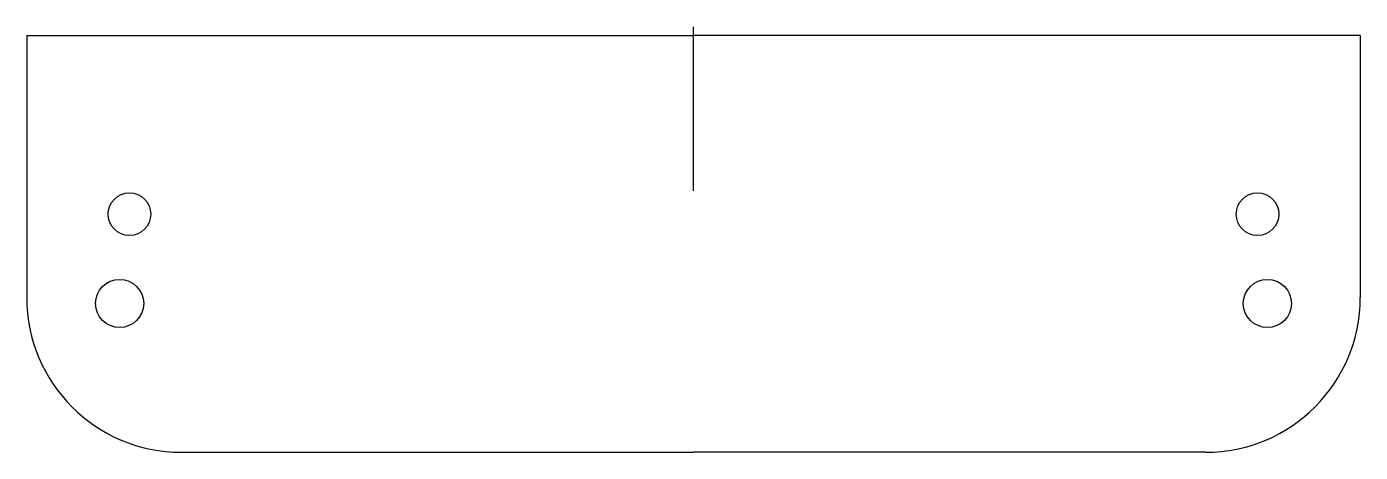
# Model space of a CAD drawing. Header units: inches. Extents: x -2.8 to 2.8, y -1 to 0.79.
import ezdxf

# ---------------------------------------------------------------- set-up
doc = ezdxf.new("R2010")
doc.units = ezdxf.units.IN
doc.layers.get('0').update_dxf_attribs({"linetype": 'CONTINUOUS'})

msp = doc.modelspace()

# ---------------------------------------------------------------- linework, layer by layer
for p, q in [((0, 0.0984), (0, 0.7874)), ((-2.8019, 0.75), (-2.8019, -0.35)), ((-2.8019, 0.75), (0, 0.75)), ((2.8019, 0.75), (0, 0.75)), ((2.8019, 0.75), (2.8019, -0.35)), ((-2.1519, -1), (0, -1)), ((2.1519, -1), (0, -1))]:
    msp.add_line(p, q)
for centre, radius in [((-2.37, 0), 0.0894), ((2.37, 0), 0.0894), ((-2.4114, -0.375), 0.1011), ((2.4114, -0.375), 0.1011)]:
    msp.add_circle(centre, radius)
for centre, start, end in [((-2.1519, -0.35), 180, 270), ((2.1519, -0.35), 270, 360)]:
    msp.add_arc(centre, 0.65, start, end)

doc.saveas('drawing.dxf')
